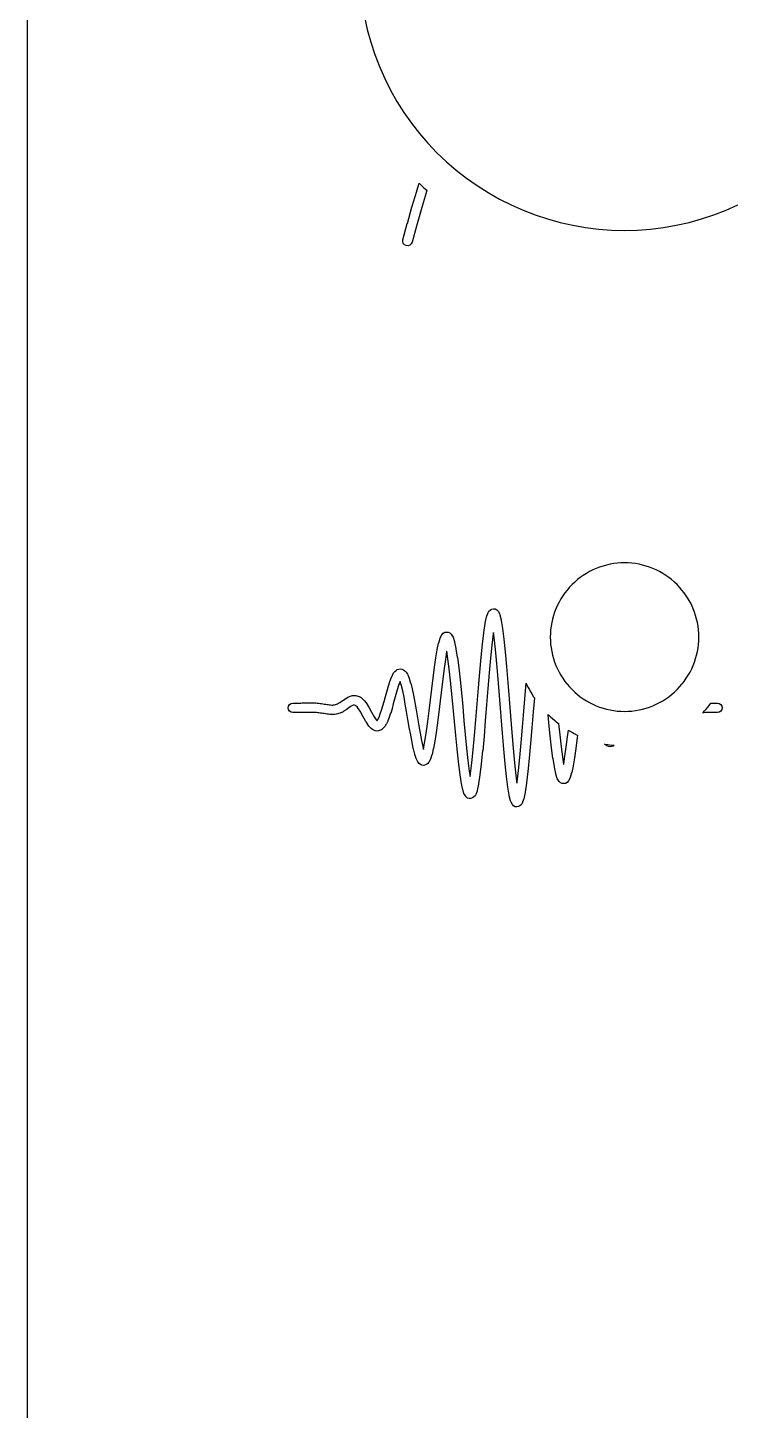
# Model space of a CAD drawing. Header units: millimetres. Extents: x -40 to 40, y -32.5 to 32.5.
# Drawn here: x -40 to -26.7, y -15.24 to 10.82 of the extents above; entities that cross this region are included whole.
import ezdxf

# ---------------------------------------------------------------- set-up
doc = ezdxf.new("R2010")
doc.units = ezdxf.units.MM
for name, color, linetype in [('CUT_INNER', 1, 'Continuous'), ('CUT_OUTER', 1, 'Continuous'), ('ENGRAVE_LINES', 4, 'Continuous')]:
    doc.layers.add(name, color=color, linetype=linetype)

msp = doc.modelspace()

# ---------------------------------------------------------------- linework, layer by layer
at = {"layer": 'CUT_INNER'}
msp.add_lwpolyline([(-33.654, 11.024), (-33.6, 10.785), (-33.535, 10.549), (-33.458, 10.316), (-33.369, 10.087), (-33.27, 9.862), (-33.16, 9.643), (-33.039, 9.429), (-32.907, 9.222), (-32.766, 9.021), (-32.615, 8.828), (-32.455, 8.642), (-32.285, 8.464), (-32.108, 8.295), (-31.922, 8.135), (-31.729, 7.984), (-31.528, 7.843), (-31.32, 7.711), (-31.107, 7.59), (-30.888, 7.48), (-30.663, 7.381), (-30.434, 7.292), (-30.201, 7.215), (-29.965, 7.15), (-29.725, 7.096), (-29.484, 7.054), (-29.24, 7.024), (-28.995, 7.006), (-28.75, 7), (-28.505, 7.006), (-28.26, 7.024), (-28.016, 7.054), (-27.774, 7.096), (-27.535, 7.15), (-27.299, 7.215), (-27.066, 7.292), (-26.837, 7.381), (-26.612, 7.48)], dxfattribs=at)
msp.add_lwpolyline([(-28.887, -2.06), (-28.819, -2.065), (-28.75, -2.067), (-28.681, -2.065), (-28.613, -2.06), (-28.545, -2.052), (-28.477, -2.04), (-28.41, -2.025), (-28.344, -2.006), (-28.278, -1.985), (-28.214, -1.96), (-28.151, -1.932), (-28.09, -1.901), (-28.03, -1.868), (-27.972, -1.831), (-27.916, -1.791), (-27.862, -1.749), (-27.81, -1.704), (-27.76, -1.657), (-27.713, -1.607), (-27.668, -1.555), (-27.625, -1.501), (-27.586, -1.444), (-27.549, -1.386), (-27.515, -1.327), (-27.484, -1.265), (-27.457, -1.202), (-27.432, -1.138), (-27.41, -1.073), (-27.392, -1.007), (-27.377, -0.94), (-27.365, -0.872), (-27.357, -0.804), (-27.352, -0.735), (-27.35, -0.667), (-27.352, -0.598), (-27.357, -0.529), (-27.365, -0.461), (-27.377, -0.394), (-27.392, -0.327), (-27.41, -0.26), (-27.432, -0.195), (-27.457, -0.131), (-27.484, -0.068), (-27.515, -0.007), (-27.549, 0.053), (-27.586, 0.111), (-27.625, 0.167), (-27.668, 0.221), (-27.713, 0.273), (-27.76, 0.323), (-27.81, 0.371), (-27.862, 0.416), (-27.916, 0.458), (-27.972, 0.497), (-28.03, 0.534), (-28.09, 0.568), (-28.151, 0.599), (-28.214, 0.627), (-28.278, 0.651), (-28.344, 0.673), (-28.41, 0.691), (-28.477, 0.706), (-28.545, 0.718), (-28.613, 0.727), (-28.681, 0.732), (-28.75, 0.733), (-28.819, 0.732), (-28.887, 0.727), (-28.955, 0.718), (-29.023, 0.706), (-29.09, 0.691), (-29.156, 0.673), (-29.222, 0.651), (-29.286, 0.627), (-29.349, 0.599), (-29.41, 0.568), (-29.47, 0.534), (-29.528, 0.497), (-29.584, 0.458), (-29.638, 0.416), (-29.69, 0.371), (-29.74, 0.323), (-29.787, 0.273), (-29.832, 0.221), (-29.875, 0.167), (-29.914, 0.111), (-29.951, 0.053), (-29.985, -0.007), (-30.016, -0.068), (-30.043, -0.131), (-30.068, -0.195), (-30.09, -0.26), (-30.108, -0.327), (-30.123, -0.394), (-30.135, -0.461), (-30.143, -0.529), (-30.148, -0.598), (-30.15, -0.667), (-30.148, -0.735), (-30.143, -0.804), (-30.135, -0.872), (-30.123, -0.94), (-30.108, -1.007), (-30.09, -1.073), (-30.068, -1.138), (-30.043, -1.202), (-30.016, -1.265), (-29.985, -1.327), (-29.951, -1.386), (-29.914, -1.444), (-29.875, -1.501), (-29.832, -1.555), (-29.787, -1.607), (-29.74, -1.657), (-29.69, -1.704), (-29.638, -1.749), (-29.584, -1.791), (-29.528, -1.831), (-29.47, -1.868), (-29.41, -1.901), (-29.349, -1.932), (-29.286, -1.96), (-29.222, -1.985), (-29.156, -2.006), (-29.09, -2.025), (-29.023, -2.04), (-28.955, -2.052)], close=True, dxfattribs=at)
at = {"layer": 'CUT_OUTER'}
msp.add_lwpolyline([(-40, -27.5), (-40, 27.5)], dxfattribs=at)
at = {"layer": 'ENGRAVE_LINES'}
for points in [[(-32.865, 6.713), (-32.897, 6.729), (-32.92, 6.755), (-32.931, 6.789), (-32.928, 6.824), (-32.845, 7.13), (-32.844, 7.131), (-32.758, 7.437), (-32.758, 7.437), (-32.668, 7.742), (-32.668, 7.743), (-32.624, 7.889), (-32.556, 7.825), (-32.532, 7.803), (-32.476, 7.755), (-32.496, 7.691), (-32.585, 7.387), (-32.671, 7.082), (-32.755, 6.776), (-32.77, 6.745), (-32.797, 6.722), (-32.83, 6.711)], [(-34.649, -1.907), (-34.648, -1.907), (-34.623, -1.907), (-34.622, -1.907), (-34.597, -1.908), (-34.595, -1.908), (-34.57, -1.909), (-34.568, -1.909), (-34.543, -1.911), (-34.541, -1.911), (-34.516, -1.913), (-34.514, -1.913), (-34.489, -1.916), (-34.487, -1.916), (-34.462, -1.919), (-34.46, -1.92), (-34.435, -1.923), (-34.434, -1.923), (-34.409, -1.928), (-34.408, -1.928), (-34.383, -1.932), (-34.358, -1.936), (-34.335, -1.94), (-34.312, -1.943), (-34.291, -1.945), (-34.27, -1.947), (-34.251, -1.947), (-34.233, -1.945), (-34.215, -1.942), (-34.197, -1.938), (-34.179, -1.932), (-34.161, -1.924), (-34.141, -1.914), (-34.119, -1.901), (-34.097, -1.887), (-34.074, -1.87), (-34.049, -1.853), (-34.048, -1.853), (-34.023, -1.835), (-34.021, -1.834), (-33.996, -1.817), (-33.991, -1.815), (-33.966, -1.8), (-33.959, -1.797), (-33.934, -1.785), (-33.923, -1.781), (-33.898, -1.773), (-33.883, -1.77), (-33.858, -1.767), (-33.84, -1.766), (-33.815, -1.768), (-33.795, -1.772), (-33.77, -1.779), (-33.753, -1.786), (-33.728, -1.8), (-33.715, -1.808), (-33.69, -1.828), (-33.681, -1.836), (-33.656, -1.862), (-33.65, -1.869), (-33.625, -1.901), (-33.621, -1.906), (-33.596, -1.943), (-33.594, -1.947), (-33.569, -1.988), (-33.567, -1.99), (-33.542, -2.034), (-33.542, -2.036), (-33.517, -2.081), (-33.492, -2.127), (-33.468, -2.169), (-33.445, -2.206), (-33.425, -2.235), (-33.415, -2.246), (-33.399, -2.22), (-33.377, -2.175), (-33.354, -2.116), (-33.33, -2.045), (-33.306, -1.965), (-33.281, -1.878), (-33.256, -1.788), (-33.231, -1.697), (-33.231, -1.697), (-33.206, -1.609), (-33.205, -1.607), (-33.18, -1.527), (-33.179, -1.523), (-33.154, -1.453), (-33.152, -1.447), (-33.126, -1.389), (-33.121, -1.379), (-33.096, -1.337), (-33.081, -1.318), (-33.055, -1.294), (-33.033, -1.278), (-33.006, -1.27), (-32.981, -1.267), (-32.947, -1.269), (-32.916, -1.283), (-32.891, -1.301), (-32.867, -1.326), (-32.842, -1.367), (-32.835, -1.381), (-32.81, -1.443), (-32.807, -1.45), (-32.782, -1.534), (-32.781, -1.538), (-32.756, -1.641), (-32.755, -1.643), (-32.73, -1.763), (-32.73, -1.764), (-32.705, -1.897), (-32.704, -1.898), (-32.679, -2.041), (-32.679, -2.041), (-32.654, -2.189), (-32.629, -2.337), (-32.604, -2.48), (-32.579, -2.613), (-32.555, -2.73), (-32.542, -2.783), (-32.53, -2.733), (-32.506, -2.599), (-32.481, -2.438), (-32.456, -2.256), (-32.431, -2.058), (-32.406, -1.85), (-32.381, -1.639), (-32.381, -1.639), (-32.356, -1.433), (-32.356, -1.432), (-32.331, -1.237), (-32.33, -1.236), (-32.305, -1.059), (-32.305, -1.057), (-32.28, -0.905), (-32.279, -0.902), (-32.254, -0.78), (-32.253, -0.773), (-32.228, -0.687), (-32.221, -0.669), (-32.195, -0.622), (-32.17, -0.593), (-32.135, -0.576), (-32.11, -0.571), (-32.074, -0.571), (-32.041, -0.584), (-32.016, -0.609), (-31.991, -0.647), (-31.98, -0.67), (-31.955, -0.751), (-31.953, -0.76), (-31.928, -0.882), (-31.927, -0.886), (-31.902, -1.047), (-31.901, -1.049), (-31.876, -1.245), (-31.876, -1.246), (-31.851, -1.47), (-31.851, -1.471), (-31.826, -1.716), (-31.826, -1.717), (-31.801, -1.977), (-31.801, -1.977), (-31.776, -2.243), (-31.751, -2.506), (-31.726, -2.758), (-31.701, -2.99), (-31.676, -3.194), (-31.661, -3.292), (-31.653, -3.24), (-31.629, -3.034), (-31.604, -2.791), (-31.579, -2.52), (-31.554, -2.228), (-31.529, -1.925), (-31.503, -1.621), (-31.503, -1.621), (-31.478, -1.325), (-31.478, -1.325), (-31.453, -1.048), (-31.453, -1.047), (-31.428, -0.798), (-31.428, -0.797), (-31.403, -0.584), (-31.403, -0.581), (-31.377, -0.411), (-31.377, -0.406), (-31.351, -0.285), (-31.348, -0.272), (-31.323, -0.204), (-31.305, -0.175), (-31.278, -0.154), (-31.253, -0.142), (-31.22, -0.133), (-31.187, -0.136), (-31.157, -0.152), (-31.135, -0.178), (-31.11, -0.222), (-31.101, -0.244), (-31.076, -0.343), (-31.074, -0.351), (-31.049, -0.502), (-31.049, -0.505), (-31.024, -0.704), (-31.023, -0.706), (-30.998, -0.946), (-30.998, -0.947), (-30.973, -1.221), (-30.973, -1.221), (-30.948, -1.52), (-30.948, -1.52), (-30.923, -1.833), (-30.923, -1.834), (-30.898, -2.152), (-30.873, -2.465), (-30.848, -2.763), (-30.823, -3.036), (-30.798, -3.274), (-30.779, -3.419), (-30.776, -3.394), (-30.751, -3.183), (-30.726, -2.935), (-30.701, -2.659), (-30.676, -2.364), (-30.651, -2.06), (-30.626, -1.757), (-30.626, -1.757), (-30.607, -1.535), (-30.596, -1.558), (-30.565, -1.619), (-30.55, -1.647), (-30.516, -1.707), (-30.5, -1.734), (-30.463, -1.792), (-30.45, -1.812), (-30.471, -2.075), (-30.497, -2.379), (-30.497, -2.379), (-30.522, -2.675), (-30.522, -2.675), (-30.547, -2.952), (-30.547, -2.953), (-30.572, -3.202), (-30.572, -3.203), (-30.597, -3.416), (-30.597, -3.419), (-30.623, -3.589), (-30.623, -3.594), (-30.649, -3.715), (-30.652, -3.728), (-30.677, -3.796), (-30.695, -3.825), (-30.722, -3.846), (-30.747, -3.858), (-30.78, -3.867), (-30.813, -3.864), (-30.843, -3.848), (-30.865, -3.822), (-30.89, -3.778), (-30.899, -3.756), (-30.924, -3.657), (-30.926, -3.649), (-30.951, -3.498), (-30.951, -3.495), (-30.976, -3.296), (-30.977, -3.294), (-31.002, -3.054), (-31.002, -3.053), (-31.027, -2.779), (-31.027, -2.779), (-31.052, -2.48), (-31.052, -2.48), (-31.077, -2.167), (-31.077, -2.166), (-31.102, -1.848), (-31.127, -1.535), (-31.152, -1.237), (-31.177, -0.964), (-31.202, -0.726), (-31.221, -0.581), (-31.224, -0.606), (-31.249, -0.817), (-31.274, -1.065), (-31.299, -1.341), (-31.324, -1.636), (-31.349, -1.94), (-31.374, -2.243), (-31.374, -2.243), (-31.399, -2.535), (-31.399, -2.536), (-31.424, -2.808), (-31.425, -2.809), (-31.45, -3.053), (-31.45, -3.055), (-31.475, -3.263), (-31.475, -3.266), (-31.5, -3.431), (-31.501, -3.437), (-31.526, -3.556), (-31.53, -3.568), (-31.555, -3.637), (-31.568, -3.661), (-31.588, -3.68), (-31.613, -3.697), (-31.645, -3.711), (-31.679, -3.712), (-31.712, -3.7), (-31.737, -3.676), (-31.762, -3.642), (-31.776, -3.615), (-31.801, -3.531), (-31.803, -3.523), (-31.828, -3.393), (-31.829, -3.389), (-31.854, -3.219), (-31.854, -3.217), (-31.879, -3.011), (-31.879, -3.01), (-31.905, -2.777), (-31.905, -2.776), (-31.93, -2.524), (-31.93, -2.524), (-31.955, -2.26), (-31.98, -1.994), (-32.005, -1.734), (-32.03, -1.489), (-32.055, -1.267), (-32.08, -1.074), (-32.102, -0.932), (-32.103, -0.936), (-32.127, -1.086), (-32.152, -1.261), (-32.177, -1.455), (-32.202, -1.661), (-32.227, -1.871), (-32.227, -1.871), (-32.252, -2.079), (-32.252, -2.08), (-32.277, -2.279), (-32.278, -2.28), (-32.303, -2.463), (-32.303, -2.465), (-32.328, -2.628), (-32.328, -2.63), (-32.353, -2.768), (-32.354, -2.772), (-32.379, -2.881), (-32.381, -2.888), (-32.407, -2.966), (-32.413, -2.982), (-32.439, -3.027), (-32.455, -3.049), (-32.477, -3.064), (-32.502, -3.077), (-32.535, -3.085), (-32.568, -3.082), (-32.598, -3.067), (-32.623, -3.047), (-32.648, -3.017), (-32.673, -2.967), (-32.678, -2.955), (-32.703, -2.878), (-32.705, -2.872), (-32.73, -2.772), (-32.731, -2.768), (-32.756, -2.649), (-32.756, -2.647), (-32.781, -2.513), (-32.781, -2.512), (-32.807, -2.368), (-32.807, -2.367), (-32.832, -2.219), (-32.857, -2.072), (-32.882, -1.93), (-32.906, -1.799), (-32.931, -1.682), (-32.955, -1.583), (-32.978, -1.506), (-32.98, -1.503), (-32.985, -1.516), (-33.009, -1.582), (-33.033, -1.66), (-33.058, -1.746), (-33.083, -1.836), (-33.108, -1.927), (-33.108, -1.927), (-33.133, -2.015), (-33.133, -2.017), (-33.158, -2.099), (-33.159, -2.102), (-33.184, -2.176), (-33.186, -2.18), (-33.211, -2.244), (-33.213, -2.25), (-33.238, -2.302), (-33.243, -2.311), (-33.268, -2.352), (-33.278, -2.365), (-33.303, -2.392), (-33.324, -2.409), (-33.35, -2.424), (-33.387, -2.436), (-33.412, -2.438), (-33.451, -2.433), (-33.476, -2.424), (-33.5, -2.41), (-33.526, -2.391), (-33.538, -2.379), (-33.563, -2.351), (-33.569, -2.343), (-33.594, -2.308), (-33.597, -2.303), (-33.622, -2.262), (-33.624, -2.259), (-33.649, -2.215), (-33.65, -2.214), (-33.675, -2.168), (-33.699, -2.123), (-33.723, -2.08), (-33.747, -2.042), (-33.769, -2.01), (-33.789, -1.984), (-33.807, -1.966), (-33.821, -1.954), (-33.831, -1.949), (-33.838, -1.947), (-33.844, -1.946), (-33.852, -1.947), (-33.864, -1.951), (-33.88, -1.959), (-33.9, -1.97), (-33.922, -1.984), (-33.945, -2), (-33.97, -2.018), (-33.971, -2.018), (-33.996, -2.036), (-33.998, -2.037), (-34.023, -2.053), (-34.026, -2.055), (-34.051, -2.07), (-34.056, -2.073), (-34.081, -2.086), (-34.087, -2.088), (-34.112, -2.099), (-34.119, -2.101), (-34.144, -2.11), (-34.151, -2.112), (-34.176, -2.118), (-34.184, -2.12), (-34.209, -2.124), (-34.216, -2.124), (-34.241, -2.126), (-34.247, -2.127), (-34.272, -2.127), (-34.278, -2.126), (-34.303, -2.125), (-34.307, -2.125), (-34.332, -2.122), (-34.335, -2.122), (-34.36, -2.118), (-34.362, -2.118), (-34.387, -2.114), (-34.388, -2.114), (-34.413, -2.109), (-34.438, -2.105), (-34.462, -2.101), (-34.486, -2.098), (-34.509, -2.095), (-34.532, -2.092), (-34.555, -2.09), (-34.578, -2.089), (-34.602, -2.088), (-34.625, -2.087), (-34.649, -2.087), (-34.673, -2.087), (-34.698, -2.087), (-34.723, -2.088), (-34.748, -2.088), (-34.773, -2.089), (-34.773, -2.089), (-34.798, -2.089), (-34.798, -2.089), (-34.823, -2.089), (-34.824, -2.089), (-34.849, -2.09), (-34.849, -2.09), (-34.874, -2.09), (-34.874, -2.09), (-34.899, -2.09), (-34.9, -2.09), (-34.925, -2.09), (-34.925, -2.09), (-34.95, -2.09), (-34.975, -2.09), (-35, -2.09), (-35.034, -2.083), (-35.064, -2.064), (-35.083, -2.034), (-35.09, -2), (-35.083, -1.966), (-35.064, -1.936), (-35.034, -1.917), (-35, -1.91), (-34.975, -1.91), (-34.95, -1.91), (-34.925, -1.91), (-34.9, -1.91), (-34.875, -1.91), (-34.85, -1.91), (-34.825, -1.909), (-34.801, -1.909), (-34.776, -1.909), (-34.751, -1.908), (-34.726, -1.908), (-34.726, -1.908), (-34.7, -1.908), (-34.7, -1.908), (-34.675, -1.907), (-34.674, -1.907)], [(-26.966, -1.917), (-26.936, -1.936), (-26.917, -1.966), (-26.91, -2), (-26.917, -2.034), (-26.936, -2.064), (-26.966, -2.083), (-27, -2.09), (-27.025, -2.09), (-27.05, -2.09), (-27.075, -2.09), (-27.1, -2.09), (-27.125, -2.09), (-27.15, -2.09), (-27.175, -2.091), (-27.199, -2.091), (-27.224, -2.091), (-27.249, -2.092), (-27.274, -2.092), (-27.274, -2.092), (-27.277, -2.092), (-27.241, -2.055), (-27.221, -2.032), (-27.176, -1.98), (-27.155, -1.955), (-27.121, -1.91), (-27.101, -1.91), (-27.1, -1.91), (-27.075, -1.91), (-27.075, -1.91), (-27.05, -1.91), (-27.025, -1.91), (-27, -1.91)], [(-29.823, -2.545), (-29.808, -2.422), (-29.79, -2.433), (-29.73, -2.467), (-29.702, -2.482), (-29.641, -2.513), (-29.638, -2.514), (-29.644, -2.567), (-29.644, -2.568), (-29.669, -2.763), (-29.67, -2.764), (-29.695, -2.941), (-29.695, -2.943), (-29.72, -3.095), (-29.721, -3.098), (-29.746, -3.22), (-29.747, -3.227), (-29.772, -3.313), (-29.779, -3.331), (-29.805, -3.378), (-29.83, -3.407), (-29.865, -3.424), (-29.89, -3.429), (-29.926, -3.429), (-29.959, -3.416), (-29.984, -3.391), (-30.009, -3.353), (-30.02, -3.33), (-30.045, -3.249), (-30.047, -3.24), (-30.072, -3.118), (-30.073, -3.114), (-30.098, -2.953), (-30.099, -2.951), (-30.124, -2.755), (-30.124, -2.754), (-30.149, -2.53), (-30.149, -2.529), (-30.174, -2.284), (-30.174, -2.283), (-30.189, -2.126), (-30.188, -2.127), (-30.139, -2.174), (-30.114, -2.197), (-30.062, -2.241), (-30.038, -2.261), (-29.992, -2.297), (-29.97, -2.511), (-29.945, -2.733), (-29.92, -2.926), (-29.898, -3.068), (-29.897, -3.064), (-29.873, -2.914), (-29.848, -2.739)], [(-29.067, -2.692), (-29.035, -2.697), (-28.967, -2.705), (-28.946, -2.707), (-28.967, -2.722), (-28.994, -2.73), (-29.019, -2.733), (-29.053, -2.731), (-29.084, -2.717), (-29.109, -2.699), (-29.125, -2.682)]]:
    msp.add_lwpolyline(points, close=True, dxfattribs=at)

doc.saveas('drawing.dxf')
